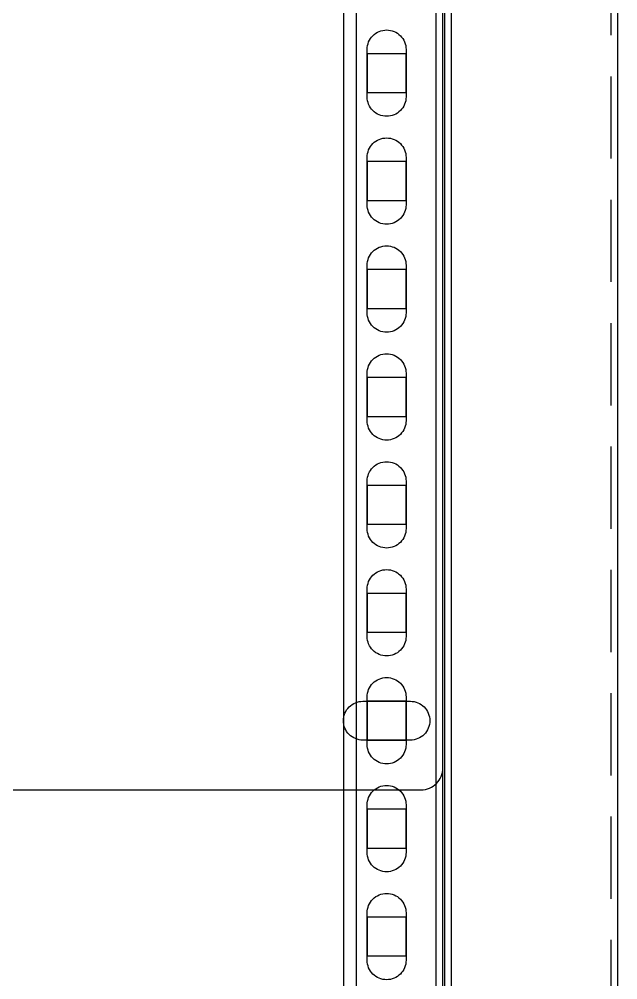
# Model space of a CAD drawing. Header units: millimetres. Extents: x 28713 to 59118, y -54378 to -19615.
# Drawn here: x 38203.9 to 38342.4, y -35226.3 to -35003.8 of the extents above; entities that cross this region are included whole.
import ezdxf

# ---------------------------------------------------------------- set-up
doc = ezdxf.new("R2010")
doc.units = ezdxf.units.MM
doc.header["$LTSCALE"] = 3
doc.linetypes.add('HIDDEN', pattern=[9.525, 6.35, -3.175])
doc.layers.add('@.VISIBLE', color=7, linetype='Continuous')

# ---------------------------------------------------------------- blocks, each defined once
blk = doc.blocks.new('Oval 20x9')
at = {"layer": '@.VISIBLE', "color": 2}
blk.add_lwpolyline([(-5.5, -4.5), (5.5, -4.5, 0.414214), (10, 0), (10, 0, 0.414214), (5.5, 4.5), (-5.5, 4.5, 0.414214), (-10, 0), (-10, 0, 0.414214)], format="xyb", close=True, dxfattribs=at)

msp = doc.modelspace()

# ---------------------------------------------------------------- linework, layer by layer
for points in [[(37642.42, -36066.3), (38342.42, -36066.3), (38342.42, -34466.3), (37642.42, -34466.3)], [(37682.42, -36026.3), (38302.42, -36026.3), (38302.42, -34506.3), (37682.42, -34506.3)], [(38293.42, -35011.8), (38284.42, -35011.8), (38284.42, -35020.8), (38293.42, -35020.8)], [(38293.42, -35036.8), (38284.42, -35036.8), (38284.42, -35045.8), (38293.42, -35045.8)], [(38293.42, -35061.8), (38284.42, -35061.8), (38284.42, -35070.8), (38293.42, -35070.8)], [(38293.42, -35086.8), (38284.42, -35086.8), (38284.42, -35095.8), (38293.42, -35095.8)], [(38293.42, -35111.8), (38284.42, -35111.8), (38284.42, -35120.8), (38293.42, -35120.8)], [(38293.42, -35136.8), (38284.42, -35136.8), (38284.42, -35145.8), (38293.42, -35145.8)], [(38293.42, -35161.8), (38284.42, -35161.8), (38284.42, -35170.8), (38293.42, -35170.8)], [(38293.42, -35186.8), (38284.42, -35186.8), (38284.42, -35195.8), (38293.42, -35195.8)], [(38293.42, -35211.8), (38284.42, -35211.8), (38284.42, -35220.8), (38293.42, -35220.8)]]:
    msp.add_lwpolyline(points, close=True)
at = {"linetype": 'HIDDEN'}
for points in [[(37643.92, -36064.8), (38340.92, -36064.8), (38340.92, -34467.8), (37643.92, -34467.8)], [(37680.92, -36027.8), (38303.92, -36027.8), (38303.92, -34504.8), (37680.92, -34504.8)]]:
    msp.add_lwpolyline(points, close=True, dxfattribs=at)
at = {"color": 151}
for points in [[(38303.92, -34477.8), (38283.92, -34477.8, 0.414214), (38278.92, -34482.8), (38278.92, -36049.8, 0.414214), (38283.92, -36054.8), (38303.92, -36054.8)], [(38293.42, -35010.8), (38293.42, -35021.8, -0.414214), (38288.92, -35026.3), (38288.92, -35026.3, -0.414214), (38284.42, -35021.8), (38284.42, -35010.8, -0.414214), (38288.92, -35006.3), (38288.92, -35006.3, -0.414214)], [(38293.42, -35035.8), (38293.42, -35046.8, -0.414214), (38288.92, -35051.3), (38288.92, -35051.3, -0.414214), (38284.42, -35046.8), (38284.42, -35035.8, -0.414214), (38288.92, -35031.3), (38288.92, -35031.3, -0.414214)], [(38293.42, -35060.8), (38293.42, -35071.8, -0.414214), (38288.92, -35076.3), (38288.92, -35076.3, -0.414214), (38284.42, -35071.8), (38284.42, -35060.8, -0.414214), (38288.92, -35056.3), (38288.92, -35056.3, -0.414214)], [(38293.42, -35085.8), (38293.42, -35096.8, -0.414214), (38288.92, -35101.3), (38288.92, -35101.3, -0.414214), (38284.42, -35096.8), (38284.42, -35085.8, -0.414214), (38288.92, -35081.3), (38288.92, -35081.3, -0.414214)], [(38293.42, -35110.8), (38293.42, -35121.8, -0.414214), (38288.92, -35126.3), (38288.92, -35126.3, -0.414214), (38284.42, -35121.8), (38284.42, -35110.8, -0.414214), (38288.92, -35106.3), (38288.92, -35106.3, -0.414214)], [(38293.42, -35135.8), (38293.42, -35146.8, -0.414214), (38288.92, -35151.3), (38288.92, -35151.3, -0.414214), (38284.42, -35146.8), (38284.42, -35135.8, -0.414214), (38288.92, -35131.3), (38288.92, -35131.3, -0.414214)], [(38293.42, -35160.8), (38293.42, -35171.8, -0.414214), (38288.92, -35176.3), (38288.92, -35176.3, -0.414214), (38284.42, -35171.8), (38284.42, -35160.8, -0.414214), (38288.92, -35156.3), (38288.92, -35156.3, -0.414214)], [(38293.42, -35185.8), (38293.42, -35196.8, -0.414214), (38288.92, -35201.3), (38288.92, -35201.3, -0.414214), (38284.42, -35196.8), (38284.42, -35185.8, -0.414214), (38288.92, -35181.3), (38288.92, -35181.3, -0.414214)], [(38293.42, -35210.8), (38293.42, -35221.8, -0.414214), (38288.92, -35226.3), (38288.92, -35226.3, -0.414214), (38284.42, -35221.8), (38284.42, -35210.8, -0.414214), (38288.92, -35206.3), (38288.92, -35206.3, -0.414214)]]:
    msp.add_lwpolyline(points, format="xyb", close=True, dxfattribs=at)
at = {"color": 6}
for points in [[(37682.92, -36025.8), (38301.92, -36025.8), (38301.92, -34506.8), (37682.92, -34506.8)], [(37684.42, -36024.3), (38300.42, -36024.3), (38300.42, -34508.3), (37684.42, -34508.3)], [(37702.92, -36005.8), (38281.92, -36005.8), (38281.92, -34526.8), (37702.92, -34526.8)]]:
    msp.add_lwpolyline(points, close=True, dxfattribs=at)
at = {"layer": '@.VISIBLE'}
msp.add_line((37710.92, -35182.3), (38273.92, -35182.3), dxfattribs=at)
msp.add_lwpolyline([(38273.92, -35182.3), (38296.92, -35182.3, 0.414214), (38301.92, -35177.3), (38301.92, -34930.3, 0.414214), (38296.92, -34925.3), (38273.92, -34925.3)], format="xyb", dxfattribs=at)

# ---------------------------------------------------------------- block references
at = {"layer": '@.VISIBLE', "xscale": -1}
msp.add_blockref('Oval 20x9', (38288.92, -35166.3), dxfattribs=at)

doc.saveas('drawing.dxf')
